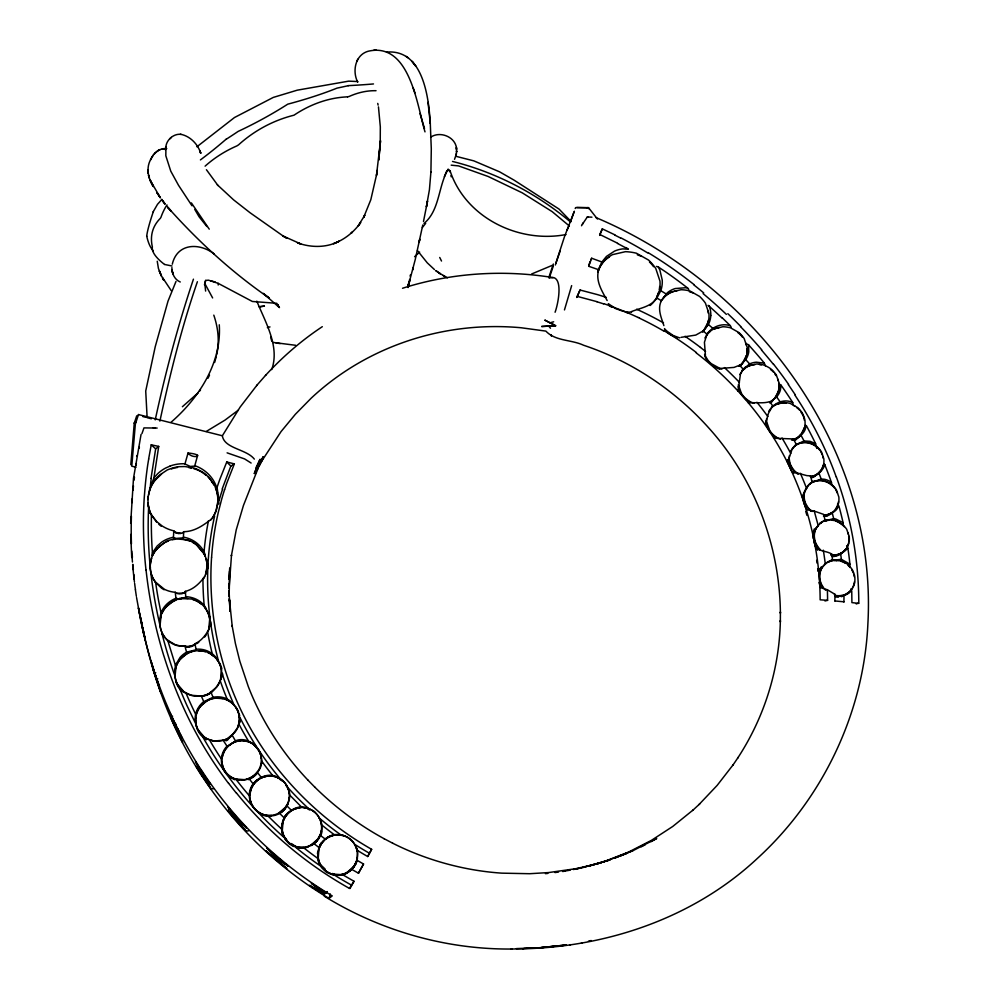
<?xml version="1.0" encoding="UTF-8"?>
<svg xmlns="http://www.w3.org/2000/svg" width="999" height="999" viewBox="0 0 999 999"><rect width="100%" height="100%" fill="white"/><g stroke="black" fill="none" stroke-linecap="round" stroke-linejoin="round"><path stroke-width="1.5" d="M229.545 571.153L229.171 579.457L229.733 567.932L229.146 596.091M856.268 603.983L858.79 602.897A377.697 365.022 34.2 0 0 836.35 476.923M229.058 588.086L229.083 583.728M456.655 150.936L456.568 152.035L456.393 147.477L456.58 149.45C456.318 137.175 440.284 130.519 430.619 137.225M171.903 267.557C171.716 273.364 174.638 279.708 180.257 281.993M286.201 838.885C279.021 832.979 281.293 821.99 285.726 815.072C291.346 808.566 302.023 803.521 309.403 809.889M149.788 512.287L151.411 514.922L151.336 523.563A430.669 409.066 36.9 0 0 152.422 552.784L151.761 555.369M705.419 355.082L704.432 342.282L707.03 334.215L703.159 330.969L695.754 335.09L681.068 337.337M222.19 675.786C219.018 684.59 211.663 696.877 201.286 695.828A23.939 23.089 -25.6 0 1 191.746 695.504L181.343 690.734M165.359 149.838L165.921 146.915L165.822 155.757L170.767 171.154L178.496 185.252L191.995 205.794M130.669 523.376L133.479 478.421L141.046 434.465M737.999 391.158L740.496 373.926L743.144 369.106L739.572 365.247L734.003 367.42L719.53 368.481M849.824 567.482L849.924 564.135A368.269 355.806 34.1 0 0 847.876 548.139L846.615 545.741M778.933 383.816L781.081 385.227L780.356 390.159A21.703 19.268 34 0 1 776.623 396.915L769.542 402.847M426.398 206.743L429.433 189.685L430.931 171.778M430.919 172.14L431.293 148.963L430.282 123.264M229.171 579.457L229.258 577.447M151.411 514.922L156.781 521.69L162.063 525.899A35.377 33.367 -7.1 0 0 169.68 529.645A35.614 33.629 -7.5 0 0 173.776 530.844L173.451 537.425L176.124 538.436L183.329 537.849L183.754 531.693C194.505 531.68 203.409 525.262 211.476 519.08M174.775 671.316L175.399 665.259L180.095 657.367A24.5 23.939 -28 0 1 186.551 652.197L184.952 646.128A25.387 24.326 -19.2 0 1 174.825 644.492L166.321 639.447M456.618 151.386L456.193 154.708L456.406 153.671M135.989 467.22L131.768 466.183L135.352 424.1L138.486 414.56L222.352 435.776C224.288 448.713 246.341 448.926 254.333 459.103M147.952 499.575L148.214 496.303M136.726 415.809L134.253 423.251L130.794 464.697M197.677 455.232L194.68 466.121L190.272 466.433L184.94 463.973L188.049 453.009C206.593 454.77 193.194 460.002 188.049 453.009M201.286 695.828L203.709 701.61C197.927 706.293 194.181 713.598 195.442 721.103M149.788 490.072L149.987 487.962M287.462 787.836C292.507 795.354 288.411 806.255 281.905 811.75L284.777 808.978C268.207 827.984 238.761 804.12 253.109 783.815L248.913 778.483A14.623 9.59 -15.9 0 1 247.24 779.083M818.868 573.975L819.292 570.067L821.116 567.02M239.947 719.467L237.55 727.796L232.143 735.152L235.514 740.983L227.16 746.415L223.127 740.234L214.073 741.021L204.708 738.311M138.399 415.359L138.486 414.56M151.811 483.416L153.896 477.972L158.716 446.403L151.224 444.83L148.639 458.978M235.502 740.771C253.034 734.028 270.13 758.778 257.068 772.739C247.814 785.676 223.401 780.743 221.878 763.661M151.011 478.409L155.669 448.851L158.716 446.403M160.115 618.743C160.14 609.353 167.557 601.548 175.949 598.301L175.25 592.282A28.734 27.36 -13.6 0 1 164.423 589.285L154.758 581.518M165.859 147.265C166.134 139.972 173.801 133.317 181.081 134.365M141.97 433.578L143.968 427.897L157.155 428.059M408.479 283.891L408.017 286.963L408.479 283.916L408.129 285.789M284.141 817.806L279.295 813.049M765.346 424.275L768.493 413.186L772.739 405.881L769.705 401.648C762.774 403.871 755.531 401.973 748.451 403.097M136.076 465.347L136.376 463.474M155.232 419.867C165.497 372.365 178.022 325.1 193.444 279.171M409.615 279.495L409.078 282.655M377.322 170.23L376.461 175.424L380.532 140.697L378.771 160.127L380.307 142.07L380.232 143.319L380.319 126.885L378.459 106.868M410.127 276.174L410.327 275.012M376.598 174.563L370.816 199.725L363.624 217.47L364.635 215.484M208.441 520.779L207.23 527.347A310.677 299.45 36.4 0 0 204.058 551.873L205.107 554.47M136.651 456.443L136.813 455.619M257.043 466.283L254.37 473.526L263.162 456.805L254.37 473.526L260.065 459.228L256.094 467.507M323.676 867.844L319.455 864.222C316.608 857.929 317.57 850.686 320.13 844.505C324.538 838.298 332.442 832.542 340.259 835.139M805.519 425C807.117 431.031 799.387 437.724 793.743 440.222M456.281 154.271L454.533 159.316M221.928 764.56C220.205 758.141 222.402 751.211 226.785 746.353M426.461 206.668L427.547 201.036L423.489 221.491M408.254 286.75L408.716 284.378L408.104 287.55L408.866 283.704M588.698 266.283L598.701 269.73C595.267 281.081 602.197 291.283 607.155 300.549M794.005 473.301L791.47 470.791L787.587 462.4L791.995 449.562L796.203 444.23L793.368 438.948L774.537 438.249M139.111 448.301L139.373 447.003M216.646 354.77C219.668 341.621 218.169 327.784 213.798 315.135M422.777 225L415.259 259.503L407.942 287.125M419.368 241.184L419.78 239.211L419.105 242.407M221.99 757.979L222.415 756.056M172.29 264.198C177.135 243.169 199.163 242.357 214.285 253.983M205.632 291.071L204.77 283.441L205.657 280.432L208.516 280.182L218.157 283.341L252.36 301.473L276.823 303.309M412.999 268.694L413.199 267.894L412.649 270.08M215.597 359.203L216.146 356.98M148.526 495.067L149.75 490.159A25.487 21.104 -76.8 0 1 156.381 478.958L161.551 474.063M409.79 280.756L409.39 282.193M159.89 421.128C170.03 374.113 181.743 327.01 197.39 281.73M566.008 234.54C518.806 243.594 465.659 217.832 450.112 170.916L448.101 169.331C438.149 186.076 439.872 210.389 423.963 223.489M311.725 887.462L312.637 888.074A367.108 353.933 36.5 0 0 329.058 898.401L330.269 893.955M204.458 284.765L205.657 280.432M255.831 472.739L256.905 468.918L262.974 458.191L259.603 464.697M214.623 362.475L215.272 360.289M631.418 311.601C640.259 308.017 651.098 306.755 656.905 298.002L661.375 300.736C657.18 309.091 661.363 317.707 663.885 325.599M571.653 285.614L564.46 309.927M218.282 495.879L217.07 487.425A306.393 295.467 35.9 0 1 219.917 479.12L226.761 461.975L234.353 463.886L226.835 483.004A280.619 270.854 34.4 0 0 224.588 489.747M553.346 264.011L548.738 277.734M555.756 263.486L564.622 236.288L574.388 211.226M320.13 844.505L319.63 846.028L321.403 843.069M549.35 277.747L553.296 266.096M222.19 488.936L230.856 466.083L234.353 463.886M555.319 265.01L560.102 251.149M573.963 212.088L570.566 221.666M614.897 234.852L602.31 228.858L599.662 235.414M446.728 170.991L444.33 176.761M588.786 266.084L591.658 258.242L601.898 261.988L606.443 256.431L614.51 251.124A32.005 28.909 33.6 0 1 622.752 248.888L628.421 249.213M580.057 290.022L576.785 297.402L580.057 290.022L597.427 294.605A304.72 292.969 36.5 0 1 605.556 297.153L606.268 297.377M318.644 848.601L321.703 842.681M656.693 297.477L658.616 292.37M588.848 264.935L590.222 261.426M597.839 271.928L600.874 265.06L604.095 260.839A25.499 15.085 -19.2 0 1 612.487 254.645L625.474 251.673A25.312 11.214 12.2 0 1 636.413 253.209L648.563 260.065A25.275 11.039 44.3 0 1 655.731 268.381L659.977 281.144A25.425 14.685 76 0 1 659.228 291.396L656.093 298.626L653.021 302.697A25.624 20.005 -71.6 0 1 650.124 305.494M257.904 468.793L243.444 505.482L236.226 529.87L231.381 555.806L231.506 554.982L229.071 588.548L229.058 586.213M318.519 838.785A20.529 20.117 -61.6 0 0 320.379 835.239C324.25 833.566 319.218 812.487 321.528 823.463M280.394 779.72C273.476 772.102 261.863 775.137 255.245 781.518L253.109 783.815M813.186 538.623L812.924 532.517L814.372 528.858M175.999 281.443L168.007 301.161L155.232 346.715L145.717 391.021L147.078 416.558M332.43 873.488C342.232 879.282 354.358 870.229 357.205 860.376M355.507 845.591L357.667 850.574A323.913 311.638 36.8 0 0 367.694 856.53L371.64 849.325A315.222 303.346 36.8 0 1 273.451 763.298A301.361 290.584 36.7 0 1 253.709 733.953L253.234 733.166A298.738 288.261 36.5 0 1 237.013 701.535L236.813 701.061A302.947 292.108 36.7 0 1 228.084 678.808A313.024 301.373 37.2 0 1 211.613 597.964A315.921 303.946 37.7 0 1 210.914 580.469A304.408 293.194 37 0 1 211.576 557.242M320.267 835.464C317.133 843.818 306.618 849.275 297.465 847.701L291.446 843.556M271.716 369.593C280.02 346.516 265.309 322.14 256.83 301.161M248.539 830.793L246.079 831.268A382.892 368.181 36.2 0 1 228.109 810.976L228.808 809.302M349.463 888.311L354.008 881.28L342.657 874.724M567.032 230.245L568.681 226.423M285.726 815.072L285.102 816.533L287.213 813.848M599.637 234.927L602.31 228.858M590.971 259.678L591.658 258.242M259.765 464.498L255.707 471.266M576.773 207.442L588.561 207.717L597.427 219.006M425.012 131.88C417.382 106.831 410.002 41.409 368.169 51.249C355.082 54.92 352.147 71.466 357.742 82.18M356.793 61.276L357.854 59.191M207.942 378.284L209.503 375.212M150.662 159.565C145.779 168.194 148.339 178.609 153.322 186.563L150.337 180.519L160.414 197.852L156.905 192.607L160.002 197.265M601.898 261.988L597.964 270.554L598.701 269.73M660.714 301.336L667.382 292.719A26.873 24.201 36.9 0 1 675.237 288.536L685.988 287.712L687.612 287.999L688.798 289.498M151.598 157.755L150.549 159.778L152.21 156.718M364.747 215.26L358.316 225.712L360.689 222.502C353.996 232.055 344.518 239.635 333.541 243.681L339.198 241.209C326.373 247.952 310.889 247.74 297.49 242.857L300.774 243.918L282.779 235.901L287.213 238.399L284.528 236.888M255.245 781.518L254.445 782.754L257.38 780.119L256.88 780.519M738.923 366.146L739.572 365.247M319.006 847.552L313.911 843.606M739.859 374.588L742.694 370.254A16.821 10.864 -15.9 0 1 748.064 366.071L756.455 363.998A16.708 7.93 14.8 0 1 763.586 364.972A16.596 7.168 30.6 0 1 770.079 368.306L771.565 369.48A16.583 7.118 46.7 0 1 776.348 375L779.27 383.479A16.571 8.929 78.8 0 1 778.908 390.322L775.012 397.889A16.696 12.263 -68.5 0 1 769.73 402.035M285.115 816.645L283.241 820.191A20.829 20.417 -61.7 0 0 282.567 822.09M555.082 312.25C557.867 304.745 562.724 281.256 554.208 277.772C503.758 269.393 451.311 272.752 402.535 288.261M704.919 337.987L707.991 333.366A17.994 11.314 -16.9 0 1 713.786 328.921L722.826 326.748A17.87 8.267 14 0 1 730.494 327.797L739.048 332.63A17.757 7.617 46 0 1 744.155 338.524L747.24 347.59A17.795 9.753 78 0 1 746.827 354.882L742.644 362.887A17.045 10.315 -18.6 0 1 739.897 365.597M257.193 469.705L262.262 460.277M152.422 552.784L157.218 545.953L161.663 542.157A29.446 28.447 -14.3 0 1 171.328 537.737L173.426 537.262M371.64 849.325L367.694 856.53M363.549 864.035L358.429 873.251L363.536 864.023L357.217 860.389L357.667 850.574M354.008 881.28L349.95 888.573M222.352 435.776L240.16 407.043L257.055 385.065M581.518 225.762L583.279 222.752M209.203 628.846C205.881 634.964 201.473 640.908 194.892 643.756L196.191 649.762L186.551 652.197M582.392 224.288L587.312 216.97L591.945 217.17M837.537 504.12C840.446 510.014 829.058 515.097 823.95 516.196L827.222 515.534L823.426 515.971M261.975 460.751L281.019 431.643L295.367 414.273L311.126 398.239C366.695 346.141 444.13 320.691 521.066 327.747L545.854 331.106C555.444 341.321 571.44 339.51 583.591 345.254C599.762 350.637 615.434 357.505 630.394 365.684C659.765 381.793 686.338 402.934 708.691 427.872C754.195 478.159 779.832 545.491 780.394 613.211L780.406 611.95L780.344 621.902L780.356 620.604C779.482 669.293 764.36 717.482 737.637 758.166M599.55 267.42L602.847 262.625A24.051 18.394 -69 0 1 609.477 256.905M830.918 554.857L831.742 554.095L832.479 559.527L831.78 560.377L841.395 559.353L849.924 564.135M656.905 298.002L656.38 299.013L660.814 290.684A32.73 29.446 25.2 0 0 662.237 280.057L659.889 270.13L658.341 266.983L656.505 266.408M661.375 300.736L660.764 301.611M706.393 334.84L707.03 334.215M768.83 411.126L770.741 408.466A15.834 10.552 -14.8 0 1 775.748 404.508L783.578 402.535A15.759 7.742 15.7 0 1 790.259 403.434L797.739 407.654A15.622 6.818 47.3 0 1 802.222 412.849A15.534 7.28 63.4 0 1 804.694 419.143L804.982 420.829A15.572 8.342 79.4 0 1 804.694 427.297L801.061 434.415A15.684 11.376 -67.8 0 1 796.141 438.336L791.495 440.072M812.924 532.517L820.054 523.376L825.024 519.867L823.601 514.373L814.26 511.101L806.692 509.652L804.632 505.694M153.259 155.145L152.035 156.98C154.982 151.836 160.589 147.864 166.746 148.639M661.5 300.599L664.06 297.19A20.529 12.562 -17.9 0 1 670.729 292.158L681.093 289.722A20.38 9.241 13.2 0 1 689.872 290.934L699.637 296.453A20.292 8.779 45.2 0 1 705.431 303.159L708.915 313.461A20.38 11.439 77 0 1 708.391 321.74L703.483 330.881M732.742 765.396L738.149 757.417M253.783 784.14L252.248 786.313A20.767 20.355 -52.4 0 0 250.075 791.882M279.995 860.052L279.245 861.101L266.121 850.961A376.099 362.05 36.2 0 0 286.838 868.618L282.405 864.56M280.244 859.465L279.508 860.501L266.933 848.114A384.165 369.18 36 0 0 288.124 866.17L283.254 862.736M765.496 365.896L764.285 363.149L756.355 362.2A22.153 19.955 44.5 0 0 749.662 363.911L742.357 369.955L743.144 369.106M731.143 327.11L730.306 325.674C722.327 323.152 713.923 326.136 708.541 332.043L706.68 334.465M733.254 764.647L717.157 785.389L699.038 804.52M323.738 894.542L327.048 891.595L323.738 894.542L309.528 885.314L317.457 889.722L318.918 890.296L319.68 889.26M845.841 548.938L845.716 549.1A13.599 9.353 -15.4 0 1 843.606 551.398M710.776 315.547A26.249 23.477 28.5 0 1 708.366 324.525L702.672 332.068L703.159 330.969M818.056 525.462L817.157 526.66A14.236 11.576 -29.7 0 0 814.847 532.017A14.173 12.837 -49.8 0 0 814.51 538.086L814.772 539.66A14.061 13.586 89.9 0 0 817.12 545.454A14.311 13.599 31.6 0 0 820.354 549.65M204.658 576.548C199.85 583.204 193.594 589.385 185.339 591.371L185.826 597.29L178.596 598.838L175.949 598.301M806.917 487.05L807.816 485.864A14.273 9.89 -13.8 0 1 812.324 482.217A14.236 8.442 1.5 0 1 817.869 480.469C822.165 477.559 827.472 479.72 831.48 482.267L831.68 483.828M792.057 448.901L792.956 447.739A14.186 9.603 -14.5 0 1 797.464 444.13A14.148 8.167 0.8 0 1 802.984 442.432L804.507 442.307A14.136 7.018 16.2 0 1 810.539 443.106A14.036 6.244 31.9 0 1 816.021 445.929L817.282 446.915A14.011 6.056 48 0 1 821.353 451.623L823.85 458.866A13.936 7.28 80.4 0 1 823.601 464.735A13.924 8.504 -83.3 0 1 821.253 470.042L820.354 471.216A14.023 9.953 -66.4 0 1 815.946 474.787A14.061 11.301 -47.9 0 1 810.326 476.585M179.321 735.239L182.592 742.232A395.841 379.87 36.7 0 1 173.826 724.275L171.079 718.156L172.59 716.233M199.413 391.346L200.499 389.972M422.39 227.497L425.699 223.326M743.693 369.031L745.092 367.295M847.851 548.139C843.918 552.472 838.061 555.831 832.092 556.106L835.476 555.856L831.543 555.806M747.177 344.056L748.601 344.855L748.775 351.823A23.064 20.554 31.1 0 1 745.704 359.628L739.809 366.084M819.292 570.067L827.047 562.4L832.479 559.527M265.472 375.462C282.38 357.018 301.436 340.497 322.315 326.685M256.593 385.589L265.934 374.937M157.08 548.901L157.305 548.651A20.892 17.732 -46.1 0 1 164.723 542.732M153.896 477.972L157.667 473.751A34.703 33.317 -7.8 0 1 165.597 468.056L170.18 466.021M198.289 392.694L182.392 406.73M793.031 403.584L792.682 402.447C786.688 399.7 780.194 400.874 775.112 404.495L771.952 406.718L772.739 405.881M239.81 823.438L239.173 822.402L240.035 821.478M234.802 816.633L239.211 821.603L240.085 820.691M274.201 856.805L275.1 855.881M274.425 856.18L275.324 855.269M816.832 448.464L815.584 443.606L810.027 441.321L804.058 440.959L795.416 445.054L796.203 444.23M419.655 252.11L414.597 256.706M692.594 810.489L699.725 803.883M848.313 592.582L847.164 593.643A19.056 17.22 53.4 0 1 845.354 594.929M851.061 588.736C852.047 594.73 840.184 596.428 835.339 596.565L838.798 596.728L834.764 596.153M169.743 138.898L171.316 137.45M154.808 153.409L154.296 153.871L157.367 151.086M325.549 892.956L326.573 892.045M693.269 809.864L672.739 826.46L651.385 840.371L628.496 852.11L603.384 861.875L608.553 860.214L596.066 864.135L610.177 859.739L607.617 860.526L632.991 850.649L614.872 857.991L627.285 853.121L621.116 855.631M171.029 422.277C198.851 398.189 221.79 362.974 219.268 324.8M793.368 438.948L792.844 440.234M238.336 410.127L224.975 420.117L206.219 431.481M824.013 463.773L824.887 464.697C822.789 470.729 817.082 476.286 810.639 477.372M206.044 777.946L205.057 778.745L196.229 766.358A377.959 363.723 36.1 0 0 211.089 788.823L213.611 788.698M329.058 898.401L332.242 895.891A378.284 363.823 36.1 0 1 315.297 885.226L314.348 884.602A388.424 372.952 36 0 1 200.961 769.405L200.162 768.356A401.523 384.765 36.3 0 1 168.556 708.94L165.647 702.172A441.433 420.342 37.8 0 1 154.783 672.889M196.903 146.778L234.465 117.532L273.289 97.415L297.215 90.185L348.663 81.144L357.754 81.543M235.789 816.683L234.777 817.457L239.173 822.402M792.045 471.628L806.842 475.624L810.776 475.861C812.137 485.414 812.274 480.531 819.392 480.344A14.248 7.255 16.9 0 1 825.449 481.143A14.148 6.444 32.6 0 1 830.956 483.966M843.168 525.262L843.044 522.664L835.851 519.043L833.703 518.631L826.073 520.541L828.333 520.379M834.39 594.742L835.027 594.355L834.827 601.098M812.861 481.206L808.416 485.302L802.172 496.266L804.232 504.52M311.151 844.904L317.67 839.185A15.634 11.726 -67.7 0 0 320.779 832.979A15.522 11.389 -88.4 0 0 321.591 826.136L321.428 824.375A15.447 11.201 70.8 0 0 319.33 817.844A15.297 11.039 49.5 0 0 315.135 812.474L313.786 811.363A15.285 11.026 27.8 0 0 307.729 808.291A15.297 11.014 6.2 0 0 300.949 807.542L299.2 807.729A15.435 11.151 -15.1 0 0 292.707 809.902A15.522 11.326 -35.8 0 0 287.3 814.21L286.164 815.584A15.634 11.651 -56.4 0 0 283.029 821.752L282.317 830.406A15.522 12.388 80.7 0 0 284.403 836.95A15.36 12.662 55.9 0 0 288.599 842.382L289.96 843.493A15.335 12.837 28.4 0 0 296.066 846.553A15.347 12.7 0.7 0 0 302.872 847.327L304.633 847.14A15.522 12.45 -24.4 0 0 311.151 844.904A14.748 10.365 -36.4 0 0 316.983 840.097M825.024 519.867L824.3 520.704L826.598 520.442M230.12 744.767L231.78 743.668M351.835 869.442L358.479 873.213M134.341 422.777L135.964 421.79M196.279 643.831L198.739 642.345M178.122 732.467L177.597 731.131L178.684 730.481M550.249 322.739L555.656 325.761L541.695 326.498L555.656 325.761L544.767 320.092L549.987 322.802L553.658 321.79M843.893 601.947L844.043 594.929M178.571 731.743L181.518 736.975A404.308 387.312 36.5 0 1 172.552 718.631L169.743 712.374L177.322 729.857L178.409 729.22M201.436 773.251L202.535 772.627M651.023 841.67L656.718 838.473L633.366 850.461M207.293 780.319L210.652 784.59A386.064 370.891 35.9 0 1 195.454 761.638L201.286 772.202L202.385 771.59M160.052 149.588L157.929 150.687L159.44 149.912M641.133 846.827L645.242 844.742M575.212 208.504L575.649 207.63L588.561 207.717M552.147 265.397L531.643 273.976M134.253 423.251L135.702 422.577M156.568 679.233L159.328 686.338A456.156 433.591 38.3 0 1 150.861 660.739L156.568 679.233L157.742 678.758M171.079 718.156L174.788 725.237L175.949 724.762M174.488 723.925L175.662 723.476M582.604 867.569L608.553 860.214M294.168 809.078L300.212 807.504M602.16 862.274L607.255 860.639M814.272 481.468L815.921 481.206M586.937 207.879L588.136 207.517M333.216 835.139L327.622 837.399A20.829 20.38 -70.1 0 0 325.961 838.498M598.538 863.373L589.185 865.958L601.398 862.499L582.242 867.644M267.357 327.61L269.992 326.91M592.494 864.972L593.856 864.622L575.674 868.718L548.526 872.577L529.645 873.713L501.86 873.151C463.936 870.641 425.774 859.964 392.532 843.119M549.65 277.859L553.171 277.585M154.533 673.039L155.744 672.739M824.962 600.961L827.584 600.324A323.788 312.212 36.4 0 0 827.359 589.747L820.691 587.687L819.005 582.492M347.565 96.828L349.088 96.491A116.696 76.873 -73.9 0 1 376.036 90.709M588.461 941.158L591.208 940.534M573.364 869.53L581.281 867.856M575.973 869.03L581.093 867.906M386.501 52.098C423.251 48.939 428.746 97.665 430.294 123.439L428.034 102.335M340.322 875.249L342.158 874.887M267.045 776.223L264.46 776.71A20.704 20.292 -52.4 0 0 260.789 778.171M522.552 948.825C608.091 946.89 694.23 917.457 757.304 858.478C822.926 798.588 863.935 712.462 867.894 623.601C877.696 447.589 754.195 284.328 596.016 217.62M570.204 870.154L562.599 871.465L565.284 871.003M569.742 944.792L570.629 944.654M581.368 943.044L582.292 942.906M554.969 872.564L558.566 872.065M561.475 945.591L541.096 947.626L564.235 945.291M562.699 945.429L566.271 944.979L534.74 948.201M336.75 834.814L335.002 835.014A15.422 11.414 -14.3 0 0 328.534 837.212A15.509 11.613 -36 0 0 323.152 841.545L322.028 842.931A15.659 11.926 -57.2 0 0 318.931 849.138L318.256 857.841A15.584 12.537 79.1 0 0 320.379 864.422L325.961 870.978A15.36 12.837 26.8 0 0 332.08 874.05L340.622 874.612A15.522 12.288 -25.5 0 0 347.14 872.352L353.609 866.595A15.672 11.489 -68 0 0 356.68 860.351A15.584 11.176 -88 0 0 357.467 853.471L357.292 851.697A15.534 11.039 71.9 0 0 355.157 845.142A15.36 10.977 51.1 0 0 350.936 839.759L349.588 838.636A15.322 11.089 29.7 0 0 343.519 835.564L336.75 834.814L339.41 834.664M271.478 815.484L271.241 815.509A14.548 9.853 5 0 1 263.686 814.797A14.486 9.928 26.3 0 1 256.993 811.263L256.818 811.113A14.486 10.102 48 0 1 252.073 805.231A14.573 10.327 69.8 0 1 250.087 799.188M545.429 873.663L547.864 873.401M240.147 740.858L239.922 740.883A14.623 11.676 -21.3 0 0 232.655 743.106A14.673 11.414 -44.7 0 0 226.711 747.864L226.561 748.051A14.66 11.101 -67.2 0 0 222.902 754.72A14.573 10.752 -89.5 0 0 222.278 757.142M210.926 692.157L213.049 697.29C219.955 695.916 227.56 697.589 232.243 703.084M186.751 646.927L187.05 646.902A18.544 10.989 -15 0 0 194.106 645.129M823.788 515.097L825.324 514.972A14.111 11.214 -46.9 0 0 830.943 513.136A14.073 9.865 -65.4 0 0 835.376 509.515L836.263 508.329A13.974 8.442 -82.5 0 0 838.611 502.959A14.011 7.255 81.1 0 0 838.848 497.027L836.325 489.722A14.111 6.181 48.6 0 0 832.229 484.965L830.968 483.966M824.013 515.397L824.225 515.384A13.549 7.655 0.1 0 0 830.456 513.511A13.524 9.078 -15.9 0 0 831.917 512.612M828.571 520.217L828.371 520.242A13.449 10.252 -43.5 0 0 825.211 520.791M782.18 403.034L782.404 403.022A14.985 13.124 -24.9 0 1 786.201 403.022M196.328 649.213C204.608 648.551 213.087 652.197 217.357 659.477M834.19 560.439L837.112 560.651L835.976 560.127M165.809 148.639L162.3 148.851L166.408 148.689M303.646 848.001L297.465 847.701M373.988 50.062L376.086 49.95M324.25 896.165C380.282 930.731 445.954 949.649 511.863 949.025M177.06 593.356L182.068 593.081A22.315 19.618 -18.9 0 0 185.739 592.419M516.421 948.588L539.66 947.751L523.876 948.438M511.138 949.05L523.314 948.8M184.927 463.786L182.742 463.736A36.389 34.903 -8.2 0 0 170.167 466.009M587.312 216.97L588.211 217.02M295.642 345.292L273.039 342.407M827.584 600.324L820.142 599.812A315.696 304.345 36.5 0 0 794.617 478.059A299.775 288.361 37.1 0 0 782.966 453.808L782.542 453.084A298.139 286.626 37.2 0 0 765.296 425.174L765.084 424.737A302.647 291.209 37.1 0 0 751.76 406.993A313.299 301.985 37 0 0 696.191 352.897M181.031 533.291L174.987 532.33M153.072 427.709L155.157 427.884M835.089 600.973L844.118 601.823M185.951 596.678C193.918 597.077 202.135 601.023 206.006 608.241M451.186 165.16L458.566 165.909L488.161 176.486L522.277 192.857L552.16 211.638L569.368 225.999M858.79 603.396L851.91 602.609L851.747 590.784M270.979 775.936L273.601 776.248M831.742 554.095C826.31 550.412 816.695 551.798 814.635 544.767M304.033 807.642L307.068 808.054M276.011 342.932L280.17 343.606M171.99 265.984L164.61 264.473M176.061 533.041L178.709 533.528M180.394 134.228C189.96 135.926 197.952 144.131 200.724 153.247L200.1 151.174L200.724 153.247M188.611 467.52L191.246 468.131M815.896 480.719L817.007 480.981M455.719 156.256L473.826 160.864L499.562 171.816L513.923 180.057L559.04 209.078L570.866 221.291M577.659 296.503L597.002 301.673M147.028 417.657L151.336 418.793M142.72 416.508L145.592 417.27M210.752 280.794L215.16 281.98M183.466 537.175C192.145 538.573 200.012 544.005 204.058 551.873M261.676 814.847L266.246 816.121A19.93 19.53 -52.4 0 0 270.979 816.283M452.522 161.451C495.679 172.178 536.65 193.394 570.666 222.09M227.098 452.847L244.605 458.928L251.124 463.037M274.85 776.648L278.596 777.871M333.079 875.037L326.461 872.252L321.291 867.282M613.099 307.03L624.4 311.413A301.623 290.035 36.5 0 1 638.024 317.457M835.027 594.355L827.347 589.747M342.682 835.201L345.254 836.151M189.885 651.623L191.146 652.097M637.287 254.782L641.67 256.418M194.705 465.646C205.095 469.13 213.736 477.547 216.833 488.149M708.016 305.357L709.19 305.906L710.252 309.403A26.861 24.051 27.9 0 1 710.789 315.547M636.625 309.203L642.457 311.913A310.389 298.701 36.7 0 1 663.498 322.889M638.036 317.42L639.61 318.157M600.212 234.69L617.632 243.232M447.39 277.809L439.048 272.952M229.745 777.11L234.877 779.782M383.991 838.648L392.694 843.206M293.569 846.49L288.898 843.618L284.852 839.023M625.811 247.552L627.834 248.651M351.436 885.089L350.936 884.814A360.127 346.278 36.1 0 1 333.142 874.262M443.119 275.524L445.467 276.835M384.128 838.723C358.728 824.862 335.314 807.392 314.735 787.062M283.891 236.538L249.987 212.687L233.616 199.875L217.357 184.815M587.899 208.042L589.085 208.754M647.789 252.972L642.419 249.775A449.513 439.423 28.8 0 0 620.491 237.675M660.814 290.684L666.058 293.906M611.675 307.217L608.753 305.319M318.918 890.296L324.55 893.843M239.211 821.603L239.897 822.04M179.483 598.413L180.732 599.213M658.341 266.983L665.197 271.591A440.472 429.995 28.4 0 1 687.599 288.024M685.014 336.288L686.675 337.425A325.012 313.499 37.1 0 1 700.474 347.415M406.181 56.406L408.479 57.967M321.603 866.67L325.224 869.155M798.488 473.988L795.953 472.09A14.061 13.611 36.4 0 1 791.957 467.282A13.949 13.312 -75.5 0 1 789.647 461.6L789.397 460.064A14.086 12.388 -48.2 0 1 789.41 455.619M203.721 701.71L213.049 697.29M313.012 810.689L314.673 811.925M325.137 839.01L320.317 835.339M700.461 347.427L705.569 351.411M737.699 332.492L737.911 332.655A16.783 16.184 66.4 0 1 742.519 337.275M608.279 303.646L615.322 308.479L620.641 310.414A25.612 24.013 -28.7 0 0 631.593 312.088M812.15 511.476L810.876 510.464A14.186 13.611 33.1 0 1 806.855 505.619A13.998 13.462 -81.4 0 1 804.532 499.887L804.27 498.339A14.136 12.612 -48.7 0 1 804.607 492.332A14.186 11.301 -29.9 0 1 806.106 488.311M205.856 475.149L205.544 474.887A25.599 21.953 40.4 0 0 193.868 468.743M158.866 524.325L161.239 526.261M289.136 842.981L289.31 843.131A14.523 10.04 27.8 0 0 296.016 846.665A14.548 10.065 6 0 0 303.571 847.377M708.366 324.525L712.724 328.196M434.49 269.605L427.285 262.862L417.445 250.599M241.571 823.426L246.428 827.996A391.096 375.424 36 0 1 228.047 807.242L233.179 814.123M155.669 448.851L151.224 444.83M286.738 805.718L291.233 810.139M233.142 816.183L228.109 810.976M722.502 318.082L730.306 325.674M301.411 806.905L289.698 795.067M230.856 466.083L226.761 461.975M307.992 780.182L314.835 787.175M257.193 772.202L261.126 777.185M745.704 359.628L749.662 363.911M208.279 477.222L209.753 478.821M308.129 780.306C282.942 753.82 261.701 721.303 248.276 686.488L239.797 661.126L235.414 643.556L232.08 625.474L232.205 626.186L229.458 599.712L229.52 601.086M748.601 344.855L756.455 353.771A446.391 436.201 29.5 0 1 764.335 363.099M167.894 207.417L171.341 211.313L167.894 207.417C198.177 241.383 231.818 272.29 269.28 298.089L263.274 293.381L279.445 307.617L277.41 304.245L278.684 306.681M816.208 548.488L817.681 550.199M206.868 226.523L199.076 216.758L194.817 209.478M156.731 522.302L151.561 514.985A27.173 21.191 -87.2 0 1 148.089 503.933L147.914 498.101L149.625 489.41A27.273 17.595 -48.1 0 1 155.419 479.258L159.665 475.037L167.183 470.005A27.41 15.559 -13.1 0 1 178.771 466.683L184.902 466.545L193.818 467.969A27.373 16.284 21.3 0 1 204.458 473.389L208.953 477.435L214.086 484.403M171.291 290.734L161.376 275.849L158.429 268.494L157.243 261.251M761.45 349.975L766.058 355.432A444.018 433.341 30.2 0 1 773.463 364.41M246.079 831.268L241.408 825.624M217.994 185.527L206.418 169.718M216.908 659.278L212.612 655.044A18.144 12.238 22.3 0 0 205.482 651.435L195.417 650.674A18.332 11.813 -15.2 0 0 187.687 653.071L179.857 659.527A18.332 12.625 -52.2 0 0 176.024 666.558L175.025 676.498A18.157 14.236 87.1 0 0 177.372 684.053L183.841 691.658A18.144 15.509 35.1 0 0 191.021 695.254L201.161 696.041A18.382 15.622 -20.2 0 0 208.916 693.531L216.733 687.062A18.244 14.898 -70 0 0 220.504 679.957L221.441 670.079A18.057 13.561 63.3 0 0 219.056 662.537L216.908 659.278A23.876 23.202 -27.4 0 1 218.344 661.101M166.733 206.044L168.282 207.867M232.143 735.152L228.284 739.01L223.127 740.234M756.93 402.272L757.367 402.809A309.952 298.264 37.1 0 1 767.869 416.583M177.322 729.857L177.647 730.257A25.425 0.749 63.3 0 1 178.471 731.53M548.663 325.974L550.474 328.234M164.76 203.621L161.588 199.475L165.172 204.133L162 200.037M448.101 169.331L449.45 171.141M776.623 396.915L779.982 401.61M788.336 384.578L795.379 394.955M191.383 202.897L209.253 229.158M155.457 582.267L153.272 579.008A20.779 14.785 60.3 0 1 150.337 568.881M210.489 479.607L214.111 485.152M203.946 553.746L196.99 545.367A20.792 17.607 38.2 0 0 192.495 542.307M211.089 788.823L207.667 783.453M792.682 402.447L789.572 397.652A410.951 399.8 31.2 0 0 781.068 385.239M201.798 775.873L201.099 774.812A389.523 374.225 36.6 0 1 170.442 717.195L167.645 710.626A428.858 409.677 37.9 0 1 157.118 682.205A454.632 431.98 39.4 0 1 143.756 632.792L142.845 628.558M201.286 772.202L204.92 777.721A25.549 1.324 55.7 0 1 206.131 778.745M204.77 283.441L212.625 297.939M194.892 643.756C193.531 646.852 187.725 648.026 184.952 646.128M248.364 740.833L246.216 737.25A308.441 297.49 36.6 0 1 238.898 724.075M800.986 435.227L804.058 440.959M704.57 354.345L706.368 357.704A17.807 17.37 72.4 0 0 711.413 363.748L720.104 368.519A18.044 16.446 -29.1 0 0 721.927 369.118M790.733 453.434L788.923 450.049A307.505 295.779 37.2 0 0 782.03 438.024M439.722 257.467L441.508 261.026M195.804 723.913L187.188 706.031A412.4 393.144 37.1 0 1 180.145 689.547M185.339 591.371C183.916 594.517 177.597 594.667 175.25 592.282M419.98 113.474L424.513 128.509M177.597 731.131L174.788 725.237M195.542 714.035L192.832 708.403A405.831 386.838 36.9 0 1 186.139 693.418M150.125 179.97L152.997 185.989L152.71 185.402M277.685 304.77L278.109 305.756M234.091 705.044L233.679 704.108A305.382 294.505 36.9 0 1 222.39 674.213M818.943 473.201L821.19 478.933M183.754 531.693C182.205 534.865 175.562 533.616 173.776 530.831M414.91 92.845L413.149 87.85M220.192 680.706L220.429 681.405A310.639 299.513 36.8 0 0 227.073 698.863M175.399 665.259L167.732 640.396M172.864 273.738L171.978 269.805L172.889 273.838M814.26 511.101L818.243 525.711M270.654 337.138L271.753 341.134M832.167 512.737L833.703 518.631M813.773 541.083L814.347 543.543M145.342 640.134L140.522 618.518M450.936 175.549L451.223 176.811M145.317 639.959L142.72 627.609M377.734 103.409L378.109 105.095M160.989 612.724L158.716 601.311A463.911 438.898 38.5 0 1 155.607 582.33M140.222 617.095L138.411 607.867L143.744 633.953L142.295 627.06M288.786 789.56L289.473 793.156M249.8 799.05L250.524 802.746M141.733 622.414L142.457 626.311M140.672 617.257L141.983 624.325M848.651 536.088L848.688 536.301A13.412 11.951 -54.4 0 1 848.888 541.321M854.245 576.673L854.22 576.46A13.437 12.762 78.9 0 0 853.908 574.725M140.859 618.581L141.346 621.565M738.348 384.627L741.308 393.082A16.596 16.271 57.7 0 0 746.016 398.738L747.514 399.912A16.758 15.934 -0.7 0 0 754.133 403.184M136.551 597.489L141.034 621.965A468.331 444.867 38.2 0 0 154.758 672.889M708.291 313.211L708.241 312.924A19.331 17.245 -73.5 0 0 707.829 310.489M135.402 589.797L136.351 596.253M840.596 553.546L841.395 559.353M261.026 754.645L261.388 759.028A15.335 11.713 89.8 0 1 260.502 765.771A15.472 12.113 -68 0 1 257.355 771.877L256.219 773.238A15.485 12.413 -45.6 0 1 250.786 777.459A15.472 12.737 -22.2 0 1 244.256 779.645L235.702 779.02A15.26 12.875 31.6 0 1 229.62 775.986L228.284 774.874A15.235 12.55 59.2 0 1 224.138 769.505A15.36 12.113 83.7 0 1 222.09 763.049L221.953 761.3A15.422 11.538 -74.6 0 1 222.889 754.52A15.509 11.089 -54.5 0 1 226.086 748.463L227.21 747.115A15.447 10.702 -35.1 0 1 232.655 742.894A15.422 10.552 -15.6 0 1 239.173 740.783L247.665 741.395A15.235 10.727 24.6 0 1 253.709 744.442L259.191 750.848A15.272 11.376 67.7 0 1 261.238 757.292M133.866 575.387L134.316 579.445M150.337 567.944L150.087 565.471A439.385 417.22 37.5 0 1 149.051 552.472A429.82 408.603 36.9 0 1 148.239 532.991A417.382 397.352 36.1 0 1 148.564 508.441M318.069 856.93L318.094 857.167A14.723 10.077 72.2 0 0 320.292 864.522A14.61 10.027 51.2 0 0 325.1 870.441L325.274 870.604A14.548 10.115 29.5 0 0 331.993 874.137A14.548 10.24 7.4 0 0 339.548 874.824L339.785 874.799A14.635 10.427 -14.7 0 0 343.544 873.963M289.248 793.818L289.223 793.581A14.598 11.176 81 0 0 287.063 786.35A14.473 11.551 56.7 0 0 282.33 780.506L282.143 780.356A14.448 11.751 29.8 0 0 275.499 776.847M132.855 564.323L133.354 569.867M204.146 605.294L203.621 598.476A324.063 311.875 37.5 0 1 202.947 580.531L202.934 578.421M148.027 502.909L148.064 503.309A25.612 17.77 58.5 0 0 150.287 512.649M230.045 611.276L229.283 598.651M230.032 611.151L229.083 590.746L229.146 594.467M132.218 554.62L132.405 557.392M131.731 557.517L130.719 534.44M134.228 578.059L134.103 575.012M551.286 334.915L551.336 336.101M217.844 497.802L217.695 504.083L216.259 510.526A25.612 15.909 -49.4 0 1 212.175 518.556M229.183 595.579L229.096 592.532L229.158 595.854M218.157 283.341L218.207 285.002M787.537 459.59L787.587 462.4M450.112 170.916L450.124 172.053M373.489 83.941A119.131 7.817 -0.3 0 1 348.102 85.652M348.376 85.664A127.685 8.204 -9.6 0 1 336.988 88.137A119.618 25.112 -12.7 0 1 287.749 104.171A119.805 32.218 -27.6 0 1 238.174 131.393A128.009 20.904 -34.5 0 1 226.024 139.385M347.565 96.853A117.208 96.491 -63.2 0 0 293.993 115.197A116.92 105.095 -34 0 0 238.536 144.867L236.888 145.904A117.17 99.525 -0.3 0 0 205.107 166.159M226.061 139.261A119.68 27.672 -42.9 0 1 200.412 159.915M161.888 199.363A119.293 12.488 -56 0 1 157.517 204.296A127.26 6.256 -56.6 0 0 153.172 211.863M166.97 204.882A116.895 82.105 13.7 0 0 160.939 217.332L160.327 218.331A115.672 56.606 17.4 0 0 152.372 246.89A113.973 27.622 15.7 0 0 164.535 264.46M146.703 236.263A118.394 10.227 -65.6 0 1 153.346 211.563M153.209 250.774A117.183 36.189 -71.9 0 1 146.753 236.176M793.556 439.685A15.01 8.117 -1 0 0 795.654 438.811A15.022 9.665 -16.7 0 0 801.061 434.303L801.186 434.128A14.985 11.276 -33 0 0 804.183 427.772M780.444 439.148A15.809 14.885 -1.4 0 1 775.374 436.401L773.963 435.302A15.647 15.31 42.8 0 1 769.542 429.982L766.733 422.028A15.772 13.686 -47.4 0 1 766.583 418.793M777.659 438.361A14.898 6.119 31.1 0 1 774.325 436.363L774.125 436.226A14.835 5.957 47.5 0 1 769.068 430.457A14.785 6.419 64.1 0 1 766.445 423.426L766.408 423.201A14.773 7.443 80.7 0 1 766.258 420.666M772.427 406.855A14.86 10.427 -65.5 0 1 775.274 405.007A14.923 11.913 -46.8 0 1 780.444 403.196M793.381 405.282A14.96 13.924 2.2 0 1 795.017 406.281M796.69 407.617A14.785 14.286 46 0 1 799.575 410.152M800.748 411.675A14.785 14.286 46 0 1 801.722 413.336A14.785 13.836 -76.7 0 1 804.382 420.317M841.807 595.591A13.724 8.229 1.2 0 1 840.072 595.891L839.859 595.904A13.736 7.005 17.2 0 1 834.839 595.541M846.378 593.93A13.674 9.64 -15.1 0 0 851.273 589.635L851.398 589.472A13.561 11.014 -33 0 0 852.372 588.049M835.014 595.292A14.386 12.275 -23.1 0 0 839.647 595.666L841.195 595.529A14.236 11.076 -44.8 0 0 846.877 593.618A14.198 9.74 -63.6 0 0 851.335 589.872L852.234 588.648A14.136 8.379 -80.9 0 0 854.595 583.141A14.198 7.318 82.5 0 0 854.819 577.06L854.545 575.486A14.223 6.631 66.1 0 0 852.247 569.605A14.336 6.506 49.8 0 0 848.101 564.76L846.815 563.748A14.386 6.893 33.9 0 0 841.245 560.889A14.461 7.805 18.2 0 0 835.127 560.114L833.591 560.252A14.423 9.028 2.8 0 0 827.996 562.075A14.423 10.477 -12.9 0 0 823.451 565.834L822.539 567.045A14.298 11.838 -29.8 0 0 820.229 572.489A14.223 13.049 -51.8 0 0 819.892 578.633L820.167 580.207A14.161 13.674 80.2 0 0 822.527 586.076A14.448 13.586 31.3 0 0 825.773 590.309M823.089 587.824A13.624 5.694 49.9 0 1 822.04 586.401A13.524 5.832 66.6 0 1 819.592 579.82L819.555 579.607A13.462 6.481 83.5 0 1 819.742 572.814A13.424 7.542 -79.3 0 1 822.477 566.82M828.533 561.875A13.511 10.19 -42.5 0 1 833.803 560.476L834.015 560.464A13.611 11.339 -20.7 0 1 839.16 560.739M840.746 561.226A13.699 12.163 4.5 0 1 845.566 563.399M848.051 565.334A13.649 12.662 33.9 0 1 849.762 566.995M851.735 569.929A13.437 12.762 78.9 0 1 853.383 573.039M854.445 581.755A13.462 12.15 -56.7 0 1 854.083 583.466A13.561 11.014 -33 0 1 853.146 586.563M842.294 552.422A13.599 9.353 -15.4 0 1 840.833 553.321A13.636 7.942 0.7 0 1 834.577 555.232L834.365 555.257A13.636 6.718 16.6 0 1 832.204 555.232M831.031 554.882A14.323 12.338 -24.2 0 0 834.14 554.982L835.688 554.845A14.173 11.139 -45.9 0 0 841.333 552.984A14.123 9.79 -64.5 0 0 845.778 549.3L846.665 548.089A14.048 8.392 -81.7 0 0 849.025 542.657A14.098 7.268 81.8 0 0 849.25 536.65L846.69 529.27A14.223 6.331 49.2 0 0 842.582 524.475L835.763 520.629A14.348 7.53 17.6 0 0 829.682 519.842L828.146 519.98A14.336 8.716 2.2 0 0 822.589 521.753A14.348 10.177 -13.3 0 0 820.079 523.451M820.441 550.312A13.511 5.519 49.3 0 1 816.645 545.804A13.424 5.719 66 0 1 814.21 539.298L814.185 539.085A13.362 6.444 82.9 0 1 814.372 532.38A13.349 7.567 -80.1 0 1 816.27 527.747M819.542 523.876A13.387 8.916 -62.5 0 1 822.102 522.127M835.264 520.991A13.599 12.213 3.7 0 1 837.512 521.74M838.573 522.252A13.599 12.213 3.7 0 1 841.42 524.225M832.03 520.204A13.549 11.414 -21.7 0 1 833.69 520.504M841.583 524.363A13.524 12.687 34.7 0 1 844.23 526.71M847.826 532.692A13.337 12.687 86 0 1 848.351 534.365M848.513 543.006A13.511 10.752 -32.8 0 1 846.802 547.527M811.001 511.263A13.399 5.382 48.7 0 1 806.393 506.006A13.324 5.644 65.4 0 1 803.983 499.562L803.945 499.363A13.287 6.444 82.2 0 1 804.145 492.732A13.274 7.617 -80.8 0 1 804.869 490.571M809.302 484.328A13.324 8.991 -63.3 0 1 811.862 482.604A13.399 10.34 -44.4 0 1 814.959 481.293M816.533 480.931A13.399 10.34 -44.4 0 1 818.094 480.769L818.306 480.744A13.487 11.476 -22.7 0 1 823.401 481.043M824.962 481.543A13.511 12.263 3.1 0 1 831.081 484.752L831.255 484.877A13.399 12.7 36.6 0 1 834.952 488.598M835.826 490.109A13.262 12.587 -87.1 0 1 837.449 493.131M838.486 501.66A13.362 11.751 -53 0 1 838.124 503.346A13.462 10.502 -32.8 0 1 835.451 509.19M810.951 476.735A13.462 7.393 -0.6 0 0 815.471 475.187A13.462 8.804 -16.5 0 0 820.329 471.091L820.454 470.929A13.412 10.24 -33 0 0 823.126 465.147M797.739 473.976A13.374 5.482 31.6 0 1 796.253 473.026L796.078 472.902A13.312 5.257 48.1 0 1 791.495 467.682A13.237 5.607 64.9 0 1 789.11 461.313L789.085 461.101A13.224 6.456 81.6 0 1 788.96 457.704M790.596 451.461A14.123 11.039 -30.3 0 1 791.258 450.162M794.455 446.241A13.274 9.091 -64.2 0 1 797.002 444.555A13.349 10.44 -45.3 0 1 803.221 442.757L803.433 442.732A13.424 11.563 -23.5 0 1 808.503 443.032M810.064 443.544A13.424 12.313 2.8 0 1 816.158 446.728L816.32 446.865A13.287 12.7 40.2 0 1 819.992 450.549M820.878 452.048A13.212 12.45 -81.7 0 1 822.477 455.044M822.989 456.68A13.212 12.45 -81.7 0 1 823.288 458.379M749.974 402.035A15.784 6.294 30.4 0 1 746.415 399.912L746.216 399.762A15.734 6.219 47 0 1 740.821 393.631A15.697 6.806 63.6 0 1 738.049 386.163M741.77 371.341A15.797 11.239 -66.2 0 1 747.577 366.645A15.859 12.825 -47.4 0 1 754.969 364.573M759.277 364.56A15.897 14.086 -25.2 0 1 761.226 364.935M770.479 369.468A15.659 15.16 56 0 1 773.538 372.177M774.799 373.788A15.659 15.16 56 0 1 775.836 375.562M777.709 379.046A15.734 14.51 -75 0 1 778.296 380.969M778.683 383.216A15.859 13.262 -51.7 0 1 778.396 390.884A15.909 11.651 -33.9 0 1 775.174 397.627M772.489 400.374A15.934 9.928 -17.7 0 1 770.941 401.523M719.605 369.131A16.871 6.618 29.7 0 1 711.862 365.047L711.65 364.872A16.833 6.656 46.3 0 1 705.881 358.329A16.821 7.405 62.9 0 1 704.657 355.656M707.03 334.565A16.946 12.313 -67.1 0 1 709.989 331.606M714.585 328.921A16.995 13.974 -48.2 0 1 719.268 327.535M745.616 342.882A16.896 15.335 -73.9 0 1 746.241 344.942M746.877 348.626A16.995 13.936 -52.2 0 1 746.777 353.421M746.303 355.507A17.033 12.175 -34.7 0 1 744.03 360.951M742.594 362.937A17.932 13.399 -69.5 0 1 739.884 365.484M679.757 337.849A20.617 19.031 -29.5 0 1 677.659 337.163L673.376 335.602L667.732 331.718A20.417 19.73 80.7 0 1 664.485 328.596M677.147 337.899A19.243 7.517 29.1 0 1 668.294 333.229L668.044 333.042A19.218 7.692 45.6 0 1 664.522 329.42M662.999 298.589A19.368 14.411 -68.1 0 1 670.229 292.944A19.393 16.259 -49 0 1 673.588 291.458M674.737 291.121A19.393 16.259 -49 0 1 677.06 290.647M689.335 291.733A19.218 18.469 10.4 0 1 692.919 292.932M708.391 320.117A19.418 15.572 -52.9 0 1 707.841 322.502A19.431 13.536 -35.7 0 1 705.182 328.671M629.333 312.799A23.901 9.94 11.7 0 1 626.273 312.512M649.475 262.075A23.876 22.477 78.5 0 1 653.546 266.708M659.665 286.501A24.076 18.819 -54.1 0 1 659.315 289.423M352.897 867.494A14.735 10.639 -36.5 0 1 347.028 872.439A14.635 10.427 -14.7 0 1 345.329 873.288M355.956 862.262A14.823 10.902 -57.8 0 1 353.047 867.307M357.155 857.929A14.81 11.176 -79.3 0 1 356.568 860.451M357.118 851.285A14.735 11.464 78.2 0 0 355.057 845.254A14.585 11.663 53.6 0 0 350.274 839.372L350.087 839.222A14.498 11.726 26.9 0 0 343.419 835.701A14.523 11.551 0.1 0 0 335.914 834.989M335.676 835.027A14.66 11.214 -24.4 0 0 328.446 837.337A14.773 10.827 -46.5 0 0 325.299 839.472M322.577 842.244A14.773 10.827 -46.5 0 1 323.876 840.796M319.518 847.414A14.835 10.477 -67.2 0 1 322.427 842.432M318.119 853.034A14.81 10.202 -87.5 0 1 318.531 850.486M320.067 834.902A14.798 10.639 -57.1 0 1 317.133 839.909M321.291 830.581A14.76 10.964 -78.1 0 1 320.691 833.104M321.291 823.988A14.66 11.326 79.6 0 0 319.255 817.981A14.535 11.601 55.1 0 0 314.498 812.112L314.31 811.962A14.473 11.738 28.3 0 0 307.655 808.453A14.523 11.638 1.4 0 0 303.946 807.691M299.9 807.766A14.66 11.376 -23.3 0 0 292.657 810.052A14.76 11.026 -45.8 0 0 286.75 814.922M282.992 821.89A14.798 10.702 -67 0 1 286.601 815.109M282.218 825.636A14.748 10.427 -87.8 0 1 282.655 823.101M282.18 829.757A14.648 10.227 71.1 0 0 284.353 837.075A14.548 10.102 49.7 0 0 289.123 842.994M284.678 808.316A14.723 10.065 -36.1 0 1 278.758 813.174M286.975 804.894A14.748 10.365 -56.2 0 1 284.84 808.129M289.211 797.589A14.698 10.752 -76.9 0 1 288.773 800.137M274.3 776.51A14.51 11.726 2.7 0 0 267.982 776.123L267.757 776.148A14.648 11.526 -22.3 0 0 260.489 778.408A14.735 11.226 -45.2 0 0 254.558 783.228M254.408 783.416A14.748 10.914 -67 0 0 250.774 790.147A14.66 10.614 -88.5 0 0 250.162 792.594M231.119 736.35A16.396 10.702 -34.9 0 1 227.56 738.723A16.371 10.514 -15.8 0 1 225.637 739.597M239.348 717.619A16.296 11.713 -74.2 0 1 239.261 721.74M239.323 717.369A16.184 12.363 84.1 0 0 236.975 709.452A16.096 12.937 59.9 0 0 231.78 703.046L231.581 702.884A16.109 13.337 32.9 0 0 224.238 699.013M222.902 698.626A16.209 13.449 5.4 0 0 215.909 698.176L215.659 698.201A16.346 13.349 -20.5 0 0 207.58 700.624A16.371 13.099 -44.6 0 0 200.961 705.843L200.799 706.043A16.334 12.737 -67.9 0 0 196.703 713.386M195.779 717.419A16.221 12.288 89 0 0 195.679 721.653L195.704 721.915A16.159 11.788 66.4 0 0 198.014 729.882A16.134 11.251 44.5 0 0 203.234 736.338L203.434 736.5A16.196 10.827 23.6 0 0 206.918 738.773M214.96 741.171A16.271 10.552 3.6 0 1 212.163 740.734M256.706 772.826A14.673 9.753 -35.6 0 1 250.774 777.634M261.301 758.216A14.51 11.051 82.5 0 0 259.166 751.036A14.423 11.489 58.1 0 0 257.105 747.864M255.844 746.478A14.423 11.489 58.1 0 0 254.458 745.242L254.283 745.092A14.411 11.776 31.3 0 0 247.652 741.595A14.498 11.813 4 0 0 243.943 740.821M222.028 762.462A14.498 10.39 68.3 0 0 224.138 769.68A14.436 10.04 46.3 0 0 228.858 775.524L229.033 775.674A14.473 9.765 24.9 0 0 235.702 779.195M239.435 779.894A14.535 9.59 4.2 0 1 236.913 779.495M211.526 692.207A17.37 10.927 -34.2 0 1 208.941 693.818A17.37 10.702 -15.5 0 1 201.773 696.178M220.929 678.808A17.22 12.175 -73 0 0 221.566 671.515L221.541 671.241A17.12 12.975 85.6 0 0 219.068 662.861A17.058 13.699 61.5 0 0 216.633 659.128M207.592 652.459A17.108 14.211 34.5 0 1 213.324 655.881L213.536 656.056A23.876 23.202 -27.4 0 0 211.551 654.77M198.863 650.699A17.22 14.398 6.8 0 1 201.111 650.811M202.597 651.023A17.22 14.398 6.8 0 1 205.507 651.76M189.773 652.422A17.333 14.348 -19.5 0 0 187.725 653.408A17.333 14.098 -44.5 0 0 180.657 658.915L180.469 659.128A17.258 13.686 -68.9 0 0 176.074 666.87A17.158 13.099 87.2 0 0 174.962 675.624L174.987 675.898A17.12 12.413 64.4 0 0 177.435 684.34A17.133 11.726 43 0 0 182.967 691.208L183.192 691.383A17.208 11.126 22.7 0 0 186.9 693.781M191.908 651.66A17.333 14.348 -19.5 0 1 194.867 651.023M207.942 631.505A19.443 16.121 -72 0 0 208.691 629.47L209.715 619.005A19.306 14.386 61.1 0 0 207.18 610.988A19.306 13.399 40.7 0 0 201.985 604.407L200.3 603.021A19.443 12.675 21.6 0 0 192.682 599.15L181.93 598.314A19.58 12.163 -14.7 0 0 173.651 600.824L165.247 607.629A19.543 13.174 -51 0 0 161.139 615.072L160.04 625.624A19.381 15.147 88.8 0 0 162.537 633.641A19.306 16.021 64.6 0 0 167.757 640.347L169.455 641.745A19.431 16.721 37 0 0 177.123 645.579L187.974 646.465A19.63 16.958 -19.4 0 0 194.305 644.78M206.293 634.69A19.443 16.121 -72 0 1 204.658 637M209.865 620.579A18.344 12.812 -71.6 0 1 209.066 628.696M209.84 620.292A18.257 13.799 87.2 0 0 207.205 611.388A18.207 14.673 63.2 0 0 204.608 607.404M192.72 599.575A18.294 15.31 36.3 0 1 201.074 603.97M188.024 598.526A18.407 15.597 8.3 0 0 183.229 598.551L182.929 598.576A18.494 15.597 -18.8 0 0 178.184 599.388M175.886 600.187A18.494 15.597 -18.8 0 0 173.701 601.236A18.457 15.335 -44.9 0 0 166.121 607.042M162.063 613.211A18.369 14.835 -70.6 0 1 165.934 607.267M160.002 624.75A18.269 14.073 84.9 0 1 160.752 616.92M160.015 625.037A18.269 13.174 62.3 0 0 162.612 634.015A18.319 12.263 41.6 0 0 165.185 637.874M203.709 578.521A22.04 18.519 -74.8 0 0 205.632 574.025L206.968 567.107L206.793 562.262A21.978 16.121 59 0 0 203.908 553.221L196.104 544.218A22.153 13.899 21.2 0 0 187.462 539.835L175.25 538.836A22.253 13.274 -14 0 0 165.846 541.608L156.294 549.238A22.165 14.648 -49.6 0 0 151.611 557.592L150.225 564.697L150.35 569.48A22.015 17.183 -89.3 0 0 153.184 578.508L155.794 582.629L161.026 587.687A22.14 19.218 39 0 0 164.111 589.735M206.955 564.098A20.767 14.398 -70.1 0 1 205.657 574.525M203.946 553.746A20.692 15.659 89 0 1 205.057 556.031M205.931 558.503A20.692 15.659 89 0 1 206.93 563.773M187.512 540.372A20.792 17.607 38.2 0 1 190.047 541.196M182.18 539.16A20.917 17.994 9.8 0 1 186.214 539.959M165.921 542.145A20.979 18.044 -18.2 0 1 168.394 540.971M172.328 539.747A20.979 18.044 -18.2 0 1 175.05 539.31M152.672 555.569A20.779 17.045 -73.2 0 1 157.08 548.901M150.312 568.556A20.729 15.996 82.2 0 1 151.711 558.116M210.589 520.142A27.135 22.94 -78.9 0 0 216.234 509.815L217.882 501.386L217.645 495.454A27.185 19.356 57.2 0 0 214.073 484.403M215.484 487.949A25.437 19.281 -89.1 0 1 217.807 497.402M171.378 468.943A25.724 22.627 -18.2 0 1 173.539 468.256M174.837 467.944A25.724 22.627 -18.2 0 1 177.51 467.47M311.713 887.474A376.96 362.887 36.3 0 1 201.873 775.823M179.42 735.439A25.425 0.999 63.3 0 1 178.209 732.642M281.83 864.147A25.587 1.861 38.8 0 1 279.058 860.951M206.693 781.742A25.549 1.324 55.7 0 1 205.157 778.895M207.755 783.553A25.375 1.498 55 0 1 206.606 781.618M241.621 825.848A25.637 1.673 47.3 0 1 239.972 823.613M234.865 817.557A24.813 1.523 50 0 1 233.454 816.558M369.143 853.071A317.145 305.269 36.9 0 1 355.806 845.029M211.601 557.255A302.247 291.308 36.4 0 1 215.035 528.646L215.334 526.873A302.148 291.308 35.9 0 1 218.444 511.763L221.553 499.65A293.968 283.529 35.5 0 1 224.538 489.735M349.413 888.398A376.086 360.964 35.9 0 1 236.563 793.131M236.451 793.231A388.436 371.778 36 0 1 228.646 783.328M228.546 783.403A387.337 371.316 35.9 0 1 182.867 706.231A428.883 407.879 37.6 0 1 164.261 657.08L163.649 655.257A458.878 434.528 38.8 0 1 159.877 642.282A470.879 444.88 39.4 0 1 154.945 622.677A482.155 454.557 40 0 1 150.974 603.558L150.874 602.984A466.758 442.22 38.2 0 1 146.054 570.042M145.991 570.042A447.252 424.15 38 0 1 144.743 556.843A442.732 420.279 37.5 0 1 143.644 537.05A427.609 406.78 36.3 0 1 144.243 497.714L144.755 491.208A439.635 417.432 37.8 0 1 147.652 465.384A409.103 390.209 33.6 0 1 148.701 458.991M135.477 589.797A443.868 422.602 36.8 0 1 134.615 583.354M134.453 582.067A443.868 422.602 36.8 0 1 132.655 564.71M132.442 562.05A443.868 422.602 36.8 0 1 131.743 551.098M131.443 543.806A443.868 422.602 36.8 0 1 131.406 516.358M132.055 502.634A443.868 422.602 36.8 0 1 132.33 498.526M133.029 490.247A443.868 422.602 36.8 0 1 133.454 485.889M134.103 480.107A443.868 422.602 36.8 0 1 134.453 477.21M214.635 515.921A304.495 293.594 36.5 0 0 207.617 582.929A317.62 305.769 37.6 0 0 208.304 600.511A313.586 302.148 37 0 0 209.952 617.719M219.168 500.024A293.731 284.066 29.9 0 1 222.627 489.098M218.194 495.492A35.352 33.641 -8.9 0 1 218.769 503.933M149.95 513.311A35.352 33.641 -8.9 0 1 148.252 504.645M212.05 482.117A35.352 33.641 -8.9 0 1 213.087 483.528M215.697 488.036A35.352 33.641 -8.9 0 1 216.396 489.597M217.008 491.196A35.352 33.641 -8.9 0 1 217.52 492.794M150.175 487.987A437.462 416.833 34.3 0 1 151.211 478.434M207.33 562.599A28.659 27.497 -14.9 0 1 207.73 568.818M204.083 553.908A28.659 27.497 -14.9 0 1 205.357 556.343M206.356 558.841A28.659 27.497 -14.9 0 1 207.08 561.363M150.899 573.251A461.85 436.938 39 0 0 156.855 610.889A476.948 450.399 39.4 0 0 160.14 625.986M210.552 621.178A25.312 24.451 -20.9 0 1 210.552 625.799M164.048 637.474A25.312 24.451 -20.9 0 1 161.888 633.241M208.991 614.722A25.312 24.451 -20.9 0 1 209.915 617.557M161.975 633.491A453.209 429.533 38.5 0 0 170.255 662.25A432.679 411.288 37.8 0 0 174.887 675.774M218.569 661.276A316.271 304.508 37.5 0 1 210.539 622.14M212.163 653.458A322.252 310.19 37.4 0 1 207.542 631.418M221.254 666.832A23.876 23.202 -27.4 0 1 221.84 668.843M222.44 673.176A23.876 23.202 -27.4 0 1 222.427 675.461M182.08 691.72A23.876 23.202 -27.4 0 1 175.599 680.444M219.53 662.974A23.876 23.202 -27.4 0 1 220.767 665.521M235.639 706.905A22.39 21.853 -34.9 0 1 238.574 712.062M239.223 713.985A22.39 21.853 -34.9 0 1 239.71 716.021M240.072 720.366A22.39 21.853 -34.9 0 1 239.91 722.602M227.722 740.009A22.39 21.853 -34.9 0 1 225.886 740.846M206.543 739.71A22.39 21.853 -34.9 0 1 197.103 728.845M196.453 726.91A22.39 21.853 -34.9 0 1 195.991 724.862M202.884 737.062A373.726 358.541 35.8 0 0 232.23 781.755A373.551 358.429 35.8 0 0 286.676 839.734M239.897 717.407A301.71 291.134 36.7 0 0 266.883 761.762A316.621 304.795 36.9 0 0 282.005 780.918M340.572 834.677A316.621 304.795 36.9 0 1 318.806 817.669M309.615 809.54A316.621 304.795 36.9 0 1 286.014 785.526M272.54 775.336A316.895 305.232 36.8 0 1 261.601 760.926M334.203 834.64A325.949 313.486 36.8 0 1 321.978 825.137M321.553 866.732A373.551 358.429 35.8 0 1 294.031 845.978M221.303 758.84A375.437 359.69 35.9 0 1 209.515 740.009M249.226 795.616A379.483 363.349 35.8 0 1 236.126 779.507M261.85 761.588A20.479 20.042 -43.2 0 1 261.638 763.548M256.968 773.638A20.292 19.868 -43.2 0 1 255.12 775.549A20.205 19.768 -43.3 0 1 248.351 779.645M223.027 754.158A20.679 20.242 -43.3 0 1 223.813 752.334M287.987 804.07A20.455 20.055 -52.3 0 1 284.802 809.128M257.442 780.306A20.704 20.292 -52.4 0 1 259.066 779.158M281.93 811.9A20.28 19.88 -52.3 0 1 279.745 813.411M281.643 829.07A375.412 359.615 35.8 0 1 267.844 815.783M283.029 835.439A19.992 19.593 -61.5 0 1 281.743 830.019M281.78 826.023A20.829 20.417 -61.7 0 1 282.08 824.038M290.697 810.988A20.779 20.367 -61.7 0 1 292.382 809.952M321.516 831.405A20.529 20.117 -61.6 0 1 321.041 833.353M317.345 840.409A20.355 19.943 -61.6 0 1 311.263 845.554M308.241 846.927A20.779 20.367 -61.6 0 1 305.682 847.664M317.882 858.453A366.583 351.835 35.8 0 1 303.571 847.714M319.455 864.222A20.03 19.593 -70 0 1 318.456 861.75M317.932 859.814A20.03 19.593 -70 0 1 317.595 857.841M317.507 853.833A20.892 20.442 -70.1 0 1 317.744 851.822M356.568 861.4A20.405 19.968 -70.1 0 1 354.595 865.646M353.471 867.294A20.405 19.968 -70.1 0 1 349.213 871.528M347.54 872.639A20.829 20.392 -70 0 1 343.943 874.337M356.606 848.263A20.679 20.242 -70 0 1 357.142 850.186M357.367 858.153A20.579 20.13 -70 0 1 356.955 860.114M280.082 860.976A25.587 1.424 38.6 0 1 284.503 863.835M206.144 778.908A25.362 1.061 54.9 0 1 207.205 780.169M239.76 821.89A25.624 1.411 47.2 0 1 241.346 823.176M232.705 813.598A24.813 1.324 49.9 0 1 234.54 816.32M696.428 352.585A316.433 305.282 37.1 0 0 682.941 342.794A303.733 292.582 36.8 0 0 664.21 330.856M639.572 318.231A301.923 290.572 36.7 0 1 664.01 331.193M603.633 303.646A292.545 281.156 36.2 0 1 613.136 306.93M596.965 301.798A278.883 267.657 35.6 0 1 603.571 303.871M836.225 476.96A390.372 377.984 33 0 0 830.306 461.588A389.111 376.473 33.6 0 0 794.992 395.204M773.638 364.273A432.055 421.191 30.6 0 1 788.598 384.39M617.507 243.481A425.124 413.786 28.5 0 1 625.674 247.802M740.571 326.698A478.396 470.005 27.2 0 1 761.7 349.762M727.821 313.686A498.151 490.996 24.9 0 1 740.783 326.498M703.121 293.631A480.519 471.328 27.6 0 1 726.385 314.385M694.03 285.04A457.505 447.614 28.2 0 1 703.721 292.919M648.026 252.585A439.972 429.158 28.7 0 1 694.255 284.765M614.772 235.102A415.759 402.984 28.4 0 1 620.367 237.924M709.015 306.106A477.922 469.23 26.9 0 1 722.314 318.281M742.894 362.362A22.989 20.579 36.1 0 1 740.759 365.609M724.4 367.582A322.652 311.114 37 0 1 739.435 382.405M772.552 401.111A21.628 19.343 39.3 0 1 771.29 402.397M742.694 370.204A21.628 19.343 39.3 0 1 744.705 368.918M796.765 439.036A20.255 18.132 42.4 0 1 795.416 440.059M800.211 434.99A20.255 18.132 42.4 0 1 798.039 437.849M805.718 511.313A317.07 305.844 36.5 0 1 806.917 515.322M816.645 560.289A317.07 305.844 36.5 0 1 817.02 563.061M817.694 568.593A317.07 305.844 36.5 0 1 817.994 571.366M800.336 473.264A317.32 305.682 36.7 0 1 806.618 488.548M823.301 550.162A326.436 314.872 36.2 0 1 825.299 564.073M806.355 425.636A378.359 366.171 33.1 0 1 815.559 443.618M824.774 464.747A382.642 370.504 32.7 0 1 831.38 482.305M815.321 476.073A18.282 16.384 45.2 0 1 811.9 477.722M819.817 471.466A18.669 16.721 45.2 0 1 817.432 474.388M809.889 483.591A18.781 16.858 48 0 1 811.35 482.854M829.382 514.835A18.407 16.521 48 0 0 830.756 513.936A18.781 16.858 48 0 0 832.017 512.899M828.408 515.334A18.407 16.521 48 0 1 826.36 516.146M838.885 505.906A378.758 366.571 32.9 0 1 843.081 522.664M820.529 522.752A18.919 17.033 50.7 0 1 822.015 522.052M835.688 556.168A18.531 16.683 50.7 0 0 839.297 554.77A18.919 17.033 50.7 0 0 842.419 552.509M834.59 556.406A18.531 16.683 50.7 0 1 832.916 556.618M829.445 561.525A19.056 17.208 53.5 0 1 831.093 561.176M842.856 596.166A18.669 16.858 53.4 0 1 841.245 596.69M249.887 795.104L250.025 798.576A15.447 12.238 82.2 0 0 252.098 805.082A15.297 12.6 57.6 0 0 256.268 810.476L257.617 811.6A15.31 12.85 30 0 0 263.711 814.647A15.335 12.787 2.1 0 0 270.517 815.434L272.277 815.246A15.509 12.6 -23.2 0 0 278.808 813.036L285.352 807.379A15.572 11.938 -67.7 0 0 288.486 801.223A15.435 11.563 -89.1 0 0 289.335 794.43L289.186 792.669A15.36 11.314 69.3 0 0 287.1 786.176A15.235 11.039 47.6 0 0 282.942 780.843L281.593 779.744A15.272 10.889 26.1 0 0 275.537 776.685A15.297 10.789 5 0 0 268.781 775.911L267.033 776.086A15.435 10.864 -15.5 0 0 260.514 778.233A15.497 11.026 -35.5 0 0 255.095 782.492L253.958 783.865A15.584 11.376 -55.5 0 0 250.786 789.984L249.887 795.104M195.629 718.731L195.754 722.527A17.133 13.536 85.5 0 0 197.989 729.645L204.071 736.812A17.07 14.56 33.3 0 0 210.801 740.172A17.145 14.623 4.9 0 0 218.344 741.083L220.304 740.883A17.308 14.535 -21.3 0 0 227.56 738.498L234.865 732.367A17.245 13.874 -68.8 0 0 238.386 725.649A17.083 13.362 88.1 0 0 239.398 718.231L239.236 716.32A17.033 12.862 65.5 0 0 236.988 709.203A16.971 12.288 43.8 0 0 232.405 703.358L230.919 702.135A17.058 11.876 23.2 0 0 224.238 698.751L214.797 698.064A17.245 11.563 -15.5 0 0 207.567 700.361L200.237 706.468A17.308 12.225 -53.3 0 0 196.678 713.136L195.629 718.731M355.656 863.835L353.571 867.257L355.656 863.835M318.556 838.698L316.046 841.82L318.556 838.698M352.385 232.08L351.173 233.179L352.385 232.08M325.861 892.694L325.037 893.418L319.368 889.847L311.326 883.253L325.861 892.694M264.385 306.119L259.265 306.768L264.385 306.119M440.347 273.776L435.876 270.692L440.347 273.776M415.634 65.934L412.187 61.476L415.634 65.934M163.536 279.895L162.462 277.947L163.561 279.945M161.351 275.799L159.303 270.991L161.376 275.849M154.932 674.612L152.61 667.607A446.653 425.362 38.5 0 0 160.889 692.682L154.932 674.612M149.375 178.009L148.539 175.162L149.375 178.009M148.127 172.964L147.952 170.005L148.127 172.964"/></g></svg>
